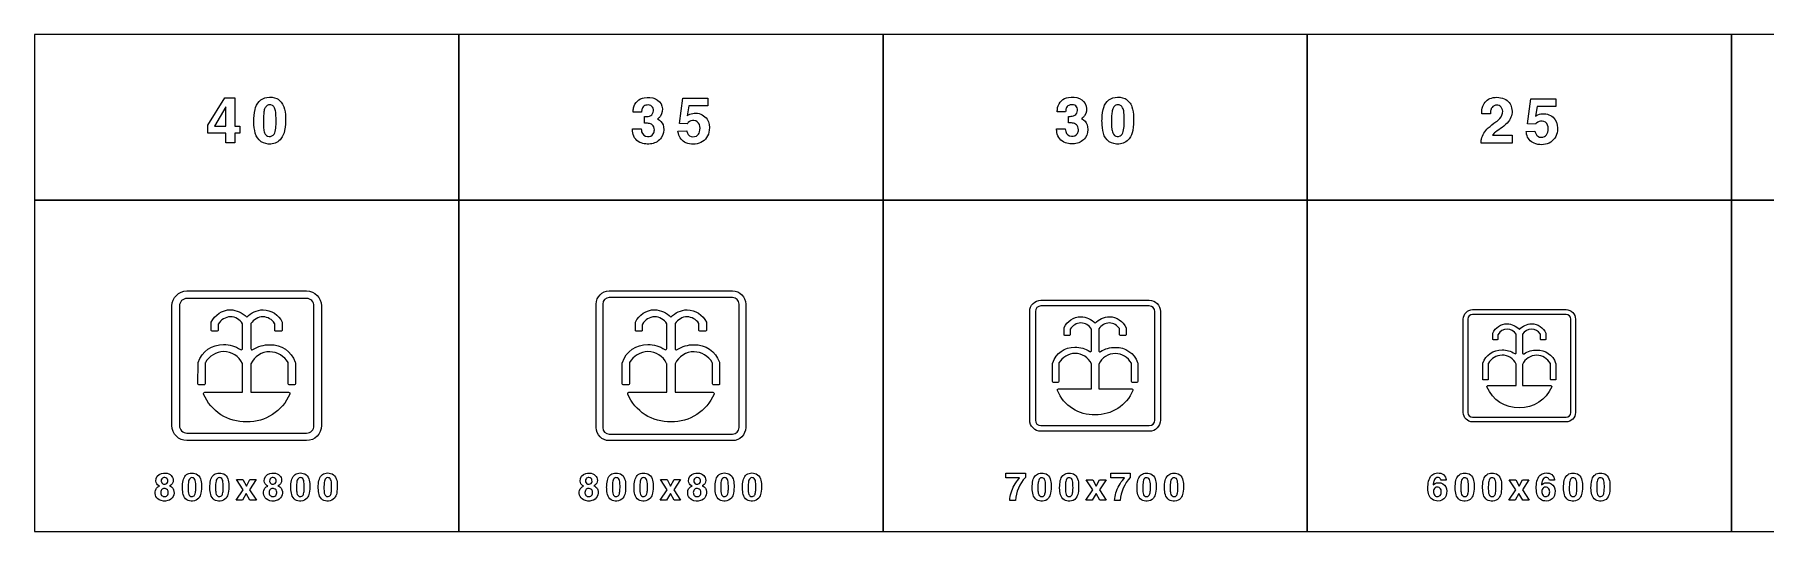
# Model space of a CAD drawing. Extents: x 0 to 18160, y 0 to 2655.
# Drawn here: x 0 to 9262, y 0 to 2655 of the extents above; entities that cross this region are included whole.
import ezdxf

# ---------------------------------------------------------------- set-up
doc = ezdxf.new("R2010")
doc.units = 0
doc.header["$MEASUREMENT"] = 0

msp = doc.modelspace()

# ---------------------------------------------------------------- linework, layer by layer
for points in [[(0, 1770), (2270, 1770), (2270, 2655), (0, 2655)], [(2270, 1770), (4540, 1770), (4540, 2655), (2270, 2655)], [(4540, 1770), (6810, 1770), (6810, 2655), (4540, 2655)], [(6810, 1770), (9080, 1770), (9080, 2655), (6810, 2655)], [(9080, 1770), (11350, 1770), (11350, 2655), (9080, 2655)], [(927.496, 2171.35), (1017.9, 2317.79), (1070.98, 2317.79), (1070.98, 2166.57), (1097.95, 2166.57), (1097.95, 2128.53), (1070.98, 2128.53), (1070.98, 2076.28), (1023.46, 2076.28), (1023.46, 2128.53), (927.496, 2128.53)], [(1023.46, 2269.13), (963.474, 2166.57), (1023.46, 2166.57)], [(0, 0), (2270, 0), (2270, 1770), (0, 1770)], [(2270, 0), (4540, 0), (4540, 1770), (2270, 1770)], [(4540, 0), (6810, 0), (6810, 1770), (4540, 1770)], [(6810, 0), (9080, 0), (9080, 1770), (6810, 1770)], [(9080, 0), (11350, 0), (11350, 1770), (9080, 1770)], [(1115.2, 221.769), (1080.08, 276.319), (1114.84, 276.319), (1133.11, 242.267), (1151.83, 276.319), (1185.98, 276.319), (1150.44, 222.29), (1186.95, 166.272), (1152.4, 166.272), (1132.54, 202.362), (1112.14, 166.272), (1077.99, 166.272)], [(3385.19, 221.769), (3350.07, 276.319), (3384.84, 276.319), (3403.11, 242.267), (3421.83, 276.319), (3455.97, 276.319), (3420.43, 222.29), (3456.95, 166.272), (3422.4, 166.272), (3402.54, 202.362), (3382.14, 166.272), (3347.99, 166.272)], [(5662.41, 221.386), (5627.29, 275.936), (5662.06, 275.936), (5680.33, 241.884), (5699.05, 275.936), (5733.19, 275.936), (5697.65, 221.908), (5734.17, 165.889), (5699.62, 165.889), (5679.76, 201.979), (5659.35, 165.889), (5625.21, 165.889)], [(7925.79, 221.523), (7890.67, 276.072), (7925.43, 276.072), (7943.7, 242.02), (7962.42, 276.072), (7996.57, 276.072), (7961.02, 222.044), (7997.54, 166.025), (7962.99, 166.025), (7943.13, 202.115), (7922.73, 166.025), (7888.58, 166.025)]]:
    msp.add_lwpolyline(points, close=True)
for points in [[(1173.29, 2191.65, -0.0563084), (1179.33, 2254.48, -0.130301), (1201.53, 2298.28, -0.174843), (1243.35, 2319.69, -0.147552), (1296.47, 2313.05, -0.192146), (1333.28, 2269.88, -0.0833996), (1342.52, 2212.85, -0.0545507), (1337.51, 2142.08, -0.116773), (1318.43, 2098, -0.221099), (1263.57, 2070.32, -0.162564), (1212.11, 2082.84, -0.174743), (1180.84, 2128.26, -0.0640867), (1173.37, 2186.95)], [(3199.84, 2150.87), (3246.2, 2150.87, 0.0411845), (3248.26, 2135.66, 0.335066), (3278.75, 2110.39, 0.276505), (3310.74, 2124.92, 0.158203), (3316.31, 2145.65, 0.0878221), (3313.34, 2161.57, 0.217575), (3294.82, 2178.44, 0.0882727), (3273.57, 2181.56), (3262.75, 2181.56), (3262.75, 2216.82, 0.0282129), (3282.34, 2217.42, 0.50028), (3309.32, 2262.91, 0.235001), (3290.79, 2277.96, 0.165496), (3265.12, 2275.67, 0.220849), (3250.9, 2259.12, 0.055705), (3248.02, 2240.92), (3203.2, 2240.92, -0.0488003), (3204.97, 2263.51, -0.30773), (3262.59, 2318.01, -0.146685), (3322.07, 2312.08, -0.469869), (3348.61, 2219.31, -0.0891152), (3336.57, 2207.54), (3332.3, 2204.54, -0.0245333), (3343.48, 2198.14, -0.202429), (3365.75, 2161.45, -0.422325), (3303.08, 2072, -0.154301), (3238.98, 2079.19, -0.287878), (3199.96, 2139.89, -0.0143877)], [(3442.43, 2139.57), (3489.39, 2141.35, 0.0452719), (3495.79, 2125.12, 0.0567733), (3500.53, 2118.25, 0.070207), (3504.95, 2114.77, 0.264984), (3540.97, 2112.87, 0.20748), (3558.38, 2135.98, 0.147389), (3557.24, 2174.01, 0.308532), (3527.86, 2195.42, 0.215743), (3498.08, 2185.19, 0.028781), (3492.71, 2178.95), (3450.09, 2180.96), (3467.91, 2315.64), (3601.95, 2315.64), (3601.95, 2273.78), (3501.51, 2273.78), (3492.55, 2221.76, -0.0211252), (3505.46, 2229.3, -0.121371), (3538.8, 2235.15, -0.244671), (3598.59, 2203.2, -0.173069), (3610.16, 2144.08, -0.256779), (3564.98, 2078.08, -0.199585), (3485.44, 2077.01, -0.245625), (3445.16, 2125.91, -0.0170062)], [(5469.08, 2152.29), (5515.45, 2152.29, 0.0411845), (5517.5, 2137.08, 0.335066), (5547.99, 2111.8, 0.276505), (5579.98, 2126.34, 0.158203), (5585.55, 2147.07, 0.0878221), (5582.59, 2162.99, 0.217575), (5564.07, 2179.85, 0.0882727), (5542.82, 2182.97), (5532, 2182.97), (5532, 2218.24, 0.0282129), (5551.59, 2218.83, 0.50028), (5578.56, 2264.33, 0.235001), (5560.04, 2279.38, 0.165496), (5534.37, 2277.09, 0.220849), (5520.15, 2260.54, 0.055705), (5517.27, 2242.33), (5472.44, 2242.33, -0.0488003), (5474.22, 2264.92, -0.30773), (5531.84, 2319.43, -0.146685), (5591.32, 2313.5, -0.469869), (5617.86, 2220.73, -0.0891152), (5605.81, 2208.96), (5601.54, 2205.96, -0.0245333), (5612.72, 2199.56, -0.202429), (5635, 2162.87, -0.422325), (5572.32, 2073.41, -0.154301), (5508.22, 2080.6, -0.287878), (5469.2, 2141.31, -0.0143877)], [(5711.68, 2191.65, -0.0563084), (5717.72, 2254.48, -0.130301), (5739.91, 2298.28, -0.174843), (5781.74, 2319.69, -0.147552), (5834.86, 2313.05, -0.192146), (5871.67, 2269.89, -0.0833996), (5880.91, 2212.86, -0.0545507), (5875.89, 2142.08, -0.116773), (5856.82, 2098, -0.221099), (5801.96, 2070.32, -0.162564), (5750.5, 2082.84, -0.174743), (5719.22, 2128.26, -0.0640867), (5711.76, 2186.95)], [(7741.06, 2074.79, -0.0640343), (7742.32, 2095.72, -0.161687), (7778.14, 2156.27, -0.0283718), (7819.97, 2188.65, 0.0545111), (7840.86, 2206.58, 0.192461), (7855.83, 2246.12, 0.234238), (7842.24, 2272.5, 0.196223), (7816.93, 2277.28, 0.252425), (7795.01, 2260.1, 0.0856617), (7790.86, 2243.08, 0.0202329), (7790.15, 2231.39), (7743.51, 2231.39, -0.0983795), (7749.55, 2272.7, -0.245047), (7795.72, 2315.83, -0.207102), (7872.69, 2307.49, -0.233443), (7905.15, 2255.16, -0.20961), (7886.99, 2190.98, -0.0785124), (7853.06, 2159.51, 0.0107372), (7817.24, 2133.72, 0.0665092), (7801.37, 2117.68), (7905.86, 2117.68), (7905.86, 2074.79)], [(1224.67, 2161.12, 0.0124589), (1225.19, 2154.8, 0.0668192), (1230.8, 2129.4, 0.615362), (1281.7, 2123.79, 0.0726881), (1287.15, 2136.83, 0.0588562), (1291.85, 2174.11, 0.0389037), (1290.23, 2241.09, 0.084671), (1283.64, 2264.43, 0.156013), (1272.18, 2276.6, 0.143208), (1256.47, 2279.56, 0.172584), (1240.71, 2273.36, 0.132565), (1230.76, 2257.8, 0.0498315), (1226.21, 2236.08, 0.0368731)], [(5763.06, 2161.12, 0.0124589), (5763.57, 2154.8, 0.0668192), (5769.18, 2129.4, 0.615362), (5820.09, 2123.79, 0.0726881), (5825.54, 2136.83, 0.0588562), (5830.24, 2174.11, 0.0389037), (5828.62, 2241.09, 0.084671), (5822.02, 2264.43, 0.156013), (5810.57, 2276.6, 0.143208), (5794.85, 2279.56, 0.172584), (5779.09, 2273.36, 0.132565), (5769.14, 2257.8, 0.0498315), (5764.6, 2236.08, 0.0368731)], [(7981.21, 2136.73), (8028.17, 2138.5, 0.0452719), (8034.56, 2122.27, 0.0567733), (8039.3, 2115.4, 0.070207), (8043.73, 2111.93, 0.264984), (8079.74, 2110.03, 0.20748), (8097.16, 2133.13, 0.147389), (8096.02, 2171.17, 0.308532), (8066.63, 2192.57, 0.215743), (8036.85, 2182.34, 0.028781), (8031.48, 2176.1), (7988.87, 2178.12), (8006.68, 2312.79), (8140.72, 2312.79), (8140.72, 2270.93), (8040.29, 2270.93), (8031.33, 2218.92, -0.0211252), (8044.24, 2226.46, -0.121371), (8077.57, 2232.3, -0.244671), (8137.37, 2200.35, -0.173069), (8148.94, 2141.23, -0.256779), (8103.76, 2075.23, -0.199585), (8024.22, 2074.17, -0.245625), (7983.93, 2123.06, -0.0170062)], [(815.003, 485, -0.414213), (735.003, 565), (735.003, 1205, -0.414213), (815.003, 1285), (1455, 1285, -0.414213), (1535, 1205), (1535, 565, -0.414213), (1455, 485)], [(815.003, 525), (1455, 525, 0.414213), (1495, 565), (1495, 1205, 0.414213), (1455, 1245), (815.003, 1245, 0.414213), (775.003, 1205), (775.003, 565, 0.414213)], [(3075, 485, -0.414213), (3005, 555), (3005, 1215, -0.414213), (3075, 1285), (3735, 1285, -0.414213), (3805, 1215), (3805, 555, -0.414213), (3735, 485)], [(3075, 520), (3735, 520, 0.414213), (3770, 555), (3770, 1215, 0.414213), (3735, 1250), (3075, 1250, 0.414213), (3040, 1215), (3040, 555, 0.414213)], [(5385, 535, -0.414213), (5325, 595), (5325, 1175, -0.414213), (5385, 1235), (5965, 1235, -0.414213), (6025, 1175), (6025, 595, -0.414213), (5965, 535)], [(5385, 565.001), (5965, 565.001, 0.414213), (5995, 595.001), (5995, 1175, 0.414213), (5965, 1205), (5385, 1205, 0.414213), (5355, 1175), (5355, 595.001, 0.414213)], [(1112, 897.032, 0.290138), (1011.52, 960.616, 0.257412), (913.808, 902.584, 0.217347), (912.766, 897.481), (912.766, 788.296, -0.413691), (908.208, 783.736), (878.864, 783.736, -0.41372), (874.287, 788.296), (874.303, 898.6, -0.109151), (875.374, 903.432, -0.330261), (1011.31, 998.12, -0.155323), (1102.13, 971.864, 0.599853), (1112.8, 977.576), (1112.82, 1109.51, 0.25474), (1047.47, 1146.98, 0.255704), (983.038, 1108.31, 0.258536), (981.856, 1104.74), (981.872, 1074.46, -0.413773), (977.295, 1069.88), (949.503, 1069.88, -0.413727), (944.928, 1074.46), (944.943, 1115.54, -0.0874883), (945.152, 1118.01, -0.283113), (1047.58, 1184.89, -0.194967), (1134.94, 1144.33, -0.194497), (1222.14, 1184.73, -0.284001), (1324.72, 1117.51), (1324.94, 1116.78), (1324.97, 1074.47, -0.413752), (1320.4, 1069.88), (1289.49, 1069.88, -0.413731), (1284.93, 1074.46), (1284.93, 1109.4, 0.233509), (1284.4, 1111.8, 0.241034), (1222.25, 1146.81, 0.250638), (1157.55, 1110.36), (1157.57, 977, 0.599308), (1168.22, 971.289, -0.154902), (1258.83, 997.4, -0.326438), (1394.14, 904.52, -0.151124), (1395.66, 897.24), (1395.66, 788.296, -0.413721), (1391.1, 783.736), (1361.84, 783.736, -0.413691), (1357.28, 788.296), (1357.28, 896.792, 0.189368), (1356.4, 901.736, 0.257719), (1258.63, 959.896, 0.293611), (1157.55, 895.032), (1157.55, 743.449), (1359.36, 743.464, -0.538889), (1365.65, 733.897, -0.30391), (1135.5, 585.224, -0.310234), (904.079, 733.944, -0.535921), (910.399, 743.464), (1112.82, 743.449), (1112.82, 895.289, 0.00440978)], [(3382, 897.032, 0.290138), (3281.52, 960.616, 0.257412), (3183.81, 902.584, 0.217347), (3182.77, 897.48), (3182.77, 788.296, -0.413691), (3178.21, 783.736), (3148.86, 783.736, -0.41372), (3144.29, 788.296), (3144.3, 898.6, -0.109151), (3145.37, 903.432, -0.330261), (3281.31, 998.12, -0.155323), (3372.13, 971.864, 0.599853), (3382.8, 977.576), (3382.82, 1109.51, 0.25474), (3317.47, 1146.98, 0.255704), (3253.04, 1108.31, 0.258536), (3251.86, 1104.74), (3251.87, 1074.46, -0.413773), (3247.29, 1069.88), (3219.5, 1069.88, -0.413727), (3214.93, 1074.46), (3214.94, 1115.54, -0.0874883), (3215.15, 1118.01, -0.283113), (3317.58, 1184.89, -0.194967), (3404.94, 1144.33, -0.194497), (3492.14, 1184.73, -0.284001), (3594.72, 1117.51), (3594.94, 1116.78), (3594.97, 1074.47, -0.413752), (3590.4, 1069.88), (3559.49, 1069.88, -0.413731), (3554.93, 1074.46), (3554.93, 1109.4, 0.233509), (3554.4, 1111.8, 0.241034), (3492.25, 1146.81, 0.250638), (3427.55, 1110.36), (3427.57, 977, 0.599308), (3438.22, 971.288, -0.154902), (3528.83, 997.4, -0.326438), (3664.14, 904.52, -0.151124), (3665.66, 897.24), (3665.66, 788.296, -0.413721), (3661.1, 783.736), (3631.84, 783.736, -0.413691), (3627.28, 788.296), (3627.28, 896.792, 0.189368), (3626.4, 901.736, 0.257719), (3528.63, 959.896, 0.293611), (3427.55, 895.032), (3427.55, 743.448), (3629.36, 743.464, -0.538889), (3635.65, 733.896, -0.30391), (3405.5, 585.224, -0.310234), (3174.08, 733.944, -0.535921), (3180.4, 743.464), (3382.82, 743.448), (3382.82, 895.288, 0.00440978)], [(5654.87, 895.528, 0.290138), (5566.95, 951.164, 0.257412), (5481.46, 900.386, 0.217347), (5480.55, 895.92), (5480.55, 800.384, -0.413691), (5476.56, 796.394), (5450.88, 796.394, -0.41372), (5446.88, 800.384), (5446.89, 896.9, -0.109151), (5447.83, 901.128, -0.330261), (5566.77, 983.98, -0.155323), (5646.24, 961.006, 0.599853), (5655.58, 966.004), (5655.59, 1081.45, 0.25474), (5598.41, 1114.23, 0.255704), (5542.03, 1080.4, 0.258536), (5541, 1077.28), (5541.01, 1050.77, -0.413773), (5537.01, 1046.77), (5512.69, 1046.77, -0.413727), (5508.69, 1050.77), (5508.7, 1086.73, -0.0874883), (5508.88, 1088.88, -0.283113), (5598.51, 1147.4, -0.194967), (5674.95, 1111.91, -0.194497), (5751.25, 1147.26, -0.284001), (5841, 1088.45), (5841.2, 1087.8), (5841.23, 1050.79, -0.413752), (5837.22, 1046.77), (5810.18, 1046.77, -0.413731), (5806.19, 1050.77), (5806.19, 1081.35, 0.233509), (5805.72, 1083.45, 0.241034), (5751.35, 1114.08, 0.250638), (5694.73, 1082.19), (5694.75, 965.5, 0.599308), (5704.07, 960.502, -0.154902), (5783.35, 983.35, -0.326438), (5901.75, 902.08, -0.151124), (5903.08, 895.71), (5903.08, 800.384, -0.413721), (5899.09, 796.394), (5873.48, 796.394, -0.413691), (5869.49, 800.384), (5869.49, 895.318, 0.189368), (5868.72, 899.644, 0.257719), (5783.18, 950.534, 0.293611), (5694.73, 893.778), (5694.73, 761.142), (5871.31, 761.156, -0.538889), (5876.82, 752.784, -0.30391), (5675.44, 622.696, -0.310234), (5472.94, 752.826, -0.535921), (5478.47, 761.156), (5655.59, 761.142), (5655.59, 894.002, 0.00440978)], [(7695, 585, -0.414213), (7645, 635), (7645, 1135, -0.414213), (7695, 1185), (8195, 1185, -0.414213), (8245, 1135), (8245, 635, -0.414213), (8195, 585)], [(7695, 610), (8195, 610, 0.414213), (8220, 635), (8220, 1135, 0.414213), (8195, 1160), (7695, 1160, 0.414213), (7670, 1135), (7670, 635, 0.414213)], [(7927.75, 894.024, 0.290138), (7852.39, 941.712, 0.257412), (7779.11, 898.188, 0.217347), (7778.33, 894.36), (7778.33, 812.472, -0.413691), (7774.91, 809.052), (7752.9, 809.052, -0.41372), (7749.47, 812.472), (7749.48, 895.2, -0.109151), (7750.28, 898.824, -0.330261), (7852.23, 969.84, -0.155323), (7920.35, 950.148, 0.599853), (7928.35, 954.432), (7928.36, 1053.38, 0.25474), (7879.35, 1081.48, 0.255704), (7831.03, 1052.48, 0.258536), (7830.14, 1049.81), (7830.15, 1027.09, -0.413773), (7826.72, 1023.66), (7805.88, 1023.66, -0.413727), (7802.45, 1027.09), (7802.46, 1057.91, -0.0874883), (7802.61, 1059.76, -0.283113), (7879.44, 1109.92, -0.194967), (7944.96, 1079.5, -0.194497), (8010.36, 1109.8, -0.284001), (8087.29, 1059.38), (8087.46, 1058.83), (8087.48, 1027.1, -0.413752), (8084.05, 1023.66), (8060.87, 1023.66, -0.413731), (8057.45, 1027.09), (8057.45, 1053.3, 0.233509), (8057.05, 1055.1, 0.241034), (8010.44, 1081.36, 0.250638), (7961.91, 1054.02), (7961.93, 954, 0.599308), (7969.92, 949.716, -0.154902), (8037.87, 969.3, -0.326438), (8139.36, 899.64, -0.151124), (8140.5, 894.18), (8140.5, 812.472, -0.413721), (8137.08, 809.052), (8115.13, 809.052, -0.413691), (8111.71, 812.472), (8111.71, 893.844, 0.189368), (8111.05, 897.552, 0.257719), (8037.72, 941.172, 0.293611), (7961.91, 892.524), (7961.91, 778.836), (8113.27, 778.848, -0.538889), (8117.99, 771.672, -0.30391), (7945.38, 660.168, -0.310234), (7771.81, 771.708, -0.535921), (7776.55, 778.848), (7928.36, 778.836), (7928.36, 892.716, 0.00440978)], [(667.968, 242.323, -0.0382282), (664.485, 243.627, -0.270406), (649.106, 267.703, -0.377372), (679.437, 309.622, -0.15371), (717.921, 307.513, -0.416366), (738.324, 258.058, -0.173733), (723.774, 243.674), (722.328, 242.987, -0.0479914), (731.997, 238.034, -0.173856), (743.608, 221.873, -0.440125), (712.542, 164.243, -0.184), (667.115, 168.106, -0.410286), (649.627, 226.897, -0.151435), (664.035, 240.357)], [(677.305, 267.821, 0.0587981), (678.182, 263.887, 0.18403), (685.267, 254.717, 0.217144), (702.684, 253.485, 0.192437), (710.883, 260.57, 0.157808), (712.542, 273.982, 0.166677), (707.968, 282.821, 0.173614), (695.954, 287.323, 0.2359), (681.001, 280.902, 0.184791)], [(791.138, 234.257, -0.0563084), (794.763, 271.959, -0.130301), (808.081, 298.238, -0.174843), (833.176, 311.082, -0.147552), (865.048, 307.101, -0.192146), (887.133, 281.2, -0.0833996), (892.678, 246.982, -0.0545507), (889.668, 204.518, -0.116773), (878.223, 178.073, -0.221099), (845.308, 161.461, -0.162564), (814.432, 168.973, -0.174743), (795.664, 196.224, -0.0640867), (791.185, 231.437)], [(821.967, 215.94, 0.0124589), (822.275, 212.148, 0.0668192), (825.64, 196.911, 0.615362), (856.185, 193.547, 0.0726881), (859.455, 201.366, 0.0588562), (862.275, 223.736, 0.0389037), (861.304, 263.926, 0.084671), (857.346, 277.93, 0.156013), (850.474, 285.229, 0.143208), (841.043, 287.006, 0.172584), (831.588, 283.286, 0.132565), (825.616, 273.949, 0.0498315), (822.891, 260.916, 0.0368731)], [(937.884, 234.248, -0.0563084), (941.51, 271.95, -0.130301), (954.827, 298.229, -0.174843), (979.922, 311.073, -0.147552), (1011.79, 307.092, -0.192146), (1033.88, 281.192, -0.0833996), (1039.42, 246.974, -0.0545507), (1036.41, 204.509, -0.116773), (1024.97, 178.064, -0.221099), (992.055, 161.452, -0.162564), (961.178, 168.964, -0.174743), (942.41, 196.215, -0.0640867), (937.931, 231.428)], [(968.713, 215.931, 0.0124589), (969.021, 212.139, 0.0668192), (972.386, 196.902, 0.615362), (1002.93, 193.538, 0.0726881), (1006.2, 201.357, 0.0588562), (1009.02, 223.727, 0.0389037), (1008.05, 263.917, 0.084671), (1004.09, 277.921, 0.156013), (997.22, 285.22, 0.143208), (987.789, 286.997, 0.172584), (978.334, 283.277, 0.132565), (972.363, 273.94, 0.0498315), (969.637, 260.907, 0.0368731)], [(1248.01, 242.296, -0.0382282), (1244.53, 243.599, -0.270406), (1229.15, 267.675, -0.377372), (1259.48, 309.594, -0.15371), (1297.96, 307.485, -0.416366), (1318.36, 258.03, -0.173733), (1303.82, 243.646), (1302.37, 242.959, -0.0479914), (1312.04, 238.007, -0.173856), (1323.65, 221.845, -0.440125), (1292.58, 164.215, -0.184), (1247.16, 168.078, -0.410286), (1229.67, 226.869, -0.151435), (1244.08, 240.329)], [(1257.35, 267.793, 0.0587981), (1258.22, 263.86, 0.18403), (1265.31, 254.689, 0.217144), (1282.73, 253.457, 0.192437), (1290.92, 260.542, 0.157808), (1292.58, 273.954, 0.166677), (1288.01, 282.793, 0.173614), (1276, 287.296, 0.2359), (1261.04, 280.874, 0.184791)], [(1371.18, 234.284, -0.0563084), (1374.8, 271.986, -0.130301), (1388.12, 298.265, -0.174843), (1413.22, 311.109, -0.147552), (1445.09, 307.128, -0.192146), (1467.17, 281.227, -0.0833996), (1472.72, 247.01, -0.0545507), (1469.71, 204.545, -0.116773), (1458.26, 178.1, -0.221099), (1425.35, 161.488, -0.162564), (1394.47, 169, -0.174743), (1375.71, 196.251, -0.0640867), (1371.23, 231.464)], [(1402.01, 215.967, 0.0124589), (1402.32, 212.175, 0.0668192), (1405.68, 196.938, 0.615362), (1436.23, 193.574, 0.0726881), (1439.5, 201.393, 0.0588562), (1442.32, 223.763, 0.0389037), (1441.34, 263.953, 0.084671), (1437.39, 277.957, 0.156013), (1430.52, 285.256, 0.143208), (1421.08, 287.033, 0.172584), (1411.63, 283.313, 0.132565), (1405.66, 273.976, 0.0498315), (1402.93, 260.943, 0.0368731)], [(1517.93, 234.312, -0.0563084), (1521.55, 272.013, -0.130301), (1534.87, 298.293, -0.174843), (1559.96, 311.136, -0.147552), (1591.84, 307.155, -0.192146), (1613.92, 281.255, -0.0833996), (1619.47, 247.037, -0.0545507), (1616.46, 204.572, -0.116773), (1605.01, 178.127, -0.221099), (1572.1, 161.516, -0.162564), (1541.22, 169.027, -0.174743), (1522.45, 196.279, -0.0640867), (1517.97, 231.492)], [(1548.75, 215.994, 0.0124589), (1549.06, 212.203, 0.0668192), (1552.43, 196.966, 0.615362), (1582.97, 193.601, 0.0726881), (1586.24, 201.421, 0.0588562), (1589.06, 223.79, 0.0389037), (1588.09, 263.98, 0.084671), (1584.13, 277.985, 0.156013), (1577.26, 285.283, 0.143208), (1567.83, 287.06, 0.172584), (1558.38, 283.34, 0.132565), (1552.4, 274.004, 0.0498315), (1549.68, 260.97, 0.0368731)], [(2937.96, 242.323, -0.0382282), (2934.48, 243.627, -0.270406), (2919.1, 267.703, -0.377372), (2949.43, 309.622, -0.15371), (2987.91, 307.513, -0.416366), (3008.32, 258.058, -0.173733), (2993.77, 243.674), (2992.32, 242.987, -0.0479914), (3001.99, 238.034, -0.173856), (3013.6, 221.873, -0.440125), (2982.54, 164.243, -0.184), (2937.11, 168.105, -0.410286), (2919.62, 226.897, -0.151435), (2934.03, 240.357)], [(2947.3, 267.821, 0.0587981), (2948.18, 263.887, 0.18403), (2955.26, 254.717, 0.217144), (2972.68, 253.485, 0.192437), (2980.88, 260.57, 0.157808), (2982.54, 273.982, 0.166677), (2977.96, 282.821, 0.173614), (2965.95, 287.324, 0.2359), (2951, 280.902, 0.184791)], [(3061.13, 234.257, -0.0563084), (3064.76, 271.959, -0.130301), (3078.07, 298.238, -0.174843), (3103.17, 311.082, -0.147552), (3135.04, 307.101, -0.192146), (3157.13, 281.201, -0.0833996), (3162.67, 246.983, -0.0545507), (3159.66, 204.518, -0.116773), (3148.22, 178.073, -0.221099), (3115.3, 161.461, -0.162564), (3084.43, 168.973, -0.174743), (3065.66, 196.224, -0.0640867), (3061.18, 231.438)], [(3091.96, 215.94, 0.0124589), (3092.27, 212.148, 0.0668192), (3095.63, 196.911, 0.615362), (3126.18, 193.547, 0.0726881), (3129.45, 201.366, 0.0588562), (3132.27, 223.736, 0.0389037), (3131.3, 263.926, 0.084671), (3127.34, 277.93, 0.156013), (3120.47, 285.229, 0.143208), (3111.04, 287.006, 0.172584), (3101.58, 283.286, 0.132565), (3095.61, 273.949, 0.0498315), (3092.89, 260.916, 0.0368731)], [(3207.88, 234.248, -0.0563084), (3211.5, 271.95, -0.130301), (3224.82, 298.23, -0.174843), (3249.92, 311.073, -0.147552), (3281.79, 307.092, -0.192146), (3303.87, 281.192, -0.0833996), (3309.42, 246.974, -0.0545507), (3306.41, 204.509, -0.116773), (3294.96, 178.064, -0.221099), (3262.05, 161.452, -0.162564), (3231.17, 168.964, -0.174743), (3212.4, 196.215, -0.0640867), (3207.93, 231.429)], [(3238.71, 215.931, 0.0124589), (3239.02, 212.139, 0.0668192), (3242.38, 196.902, 0.615362), (3272.93, 193.538, 0.0726881), (3276.2, 201.357, 0.0588562), (3279.02, 223.727, 0.0389037), (3278.04, 263.917, 0.084671), (3274.09, 277.922, 0.156013), (3267.21, 285.22, 0.143208), (3257.78, 286.997, 0.172584), (3248.33, 283.277, 0.132565), (3242.36, 273.94, 0.0498315), (3239.63, 260.907, 0.0368731)], [(3518, 242.296, -0.0382282), (3514.52, 243.599, -0.270406), (3499.14, 267.675, -0.377372), (3529.47, 309.594, -0.15371), (3567.96, 307.485, -0.416366), (3588.36, 258.03, -0.173733), (3573.81, 243.646), (3572.36, 242.959, -0.0479914), (3582.03, 238.007, -0.173856), (3593.64, 221.845, -0.440125), (3562.58, 164.215, -0.184), (3517.15, 168.078, -0.410286), (3499.66, 226.869, -0.151435), (3514.07, 240.329)], [(3527.34, 267.793, 0.0587981), (3528.22, 263.86, 0.18403), (3535.3, 254.689, 0.217144), (3552.72, 253.457, 0.192437), (3560.92, 260.542, 0.157808), (3562.58, 273.955, 0.166677), (3558, 282.793, 0.173614), (3545.99, 287.296, 0.2359), (3531.04, 280.874, 0.184791)], [(3641.17, 234.284, -0.0563084), (3644.8, 271.986, -0.130301), (3658.12, 298.265, -0.174843), (3683.21, 311.109, -0.147552), (3715.08, 307.128, -0.192146), (3737.17, 281.228, -0.0833996), (3742.71, 247.01, -0.0545507), (3739.7, 204.545, -0.116773), (3728.26, 178.1, -0.221099), (3695.34, 161.488, -0.162564), (3664.47, 169, -0.174743), (3645.7, 196.251, -0.0640867), (3641.22, 231.464)], [(3672, 215.967, 0.0124589), (3672.31, 212.175, 0.0668192), (3675.68, 196.938, 0.615362), (3706.22, 193.574, 0.0726881), (3709.49, 201.393, 0.0588562), (3712.31, 223.763, 0.0389037), (3711.34, 263.953, 0.084671), (3707.38, 277.957, 0.156013), (3700.51, 285.256, 0.143208), (3691.08, 287.033, 0.172584), (3681.62, 283.313, 0.132565), (3675.65, 273.976, 0.0498315), (3672.93, 260.943, 0.0368731)], [(3787.92, 234.312, -0.0563084), (3791.54, 272.013, -0.130301), (3804.86, 298.293, -0.174843), (3829.96, 311.136, -0.147552), (3861.83, 307.155, -0.192146), (3883.91, 281.255, -0.0833996), (3889.46, 247.037, -0.0545507), (3886.45, 204.572, -0.116773), (3875, 178.127, -0.221099), (3842.09, 161.516, -0.162564), (3811.21, 169.027, -0.174743), (3792.45, 196.279, -0.0640867), (3787.97, 231.492)], [(3818.75, 215.994, 0.0124589), (3819.06, 212.203, 0.0668192), (3822.42, 196.966, 0.615362), (3852.97, 193.601, 0.0726881), (3856.24, 201.421, 0.0588562), (3859.06, 223.79, 0.0389037), (3858.09, 263.98, 0.084671), (3854.13, 277.985, 0.156013), (3847.26, 285.283, 0.143208), (3837.82, 287.061, 0.172584), (3828.37, 283.34, 0.132565), (3822.4, 274.004, 0.0498315), (3819.67, 260.97, 0.0368731)], [(5197.97, 311.538), (5301.72, 311.538), (5301.72, 287.746, 0.17337), (5248.52, 165.709), (5218.19, 165.709, -0.0554097), (5224.99, 205.329, -0.10295), (5266.79, 281.111), (5270.2, 285.353), (5197.97, 285.353)], [(5338.35, 233.875, -0.0563084), (5341.98, 271.576, -0.130301), (5355.29, 297.856, -0.174843), (5380.39, 310.699, -0.147552), (5412.26, 306.718, -0.192146), (5434.35, 280.818, -0.0833996), (5439.89, 246.6, -0.0545507), (5436.88, 204.135, -0.116773), (5425.44, 177.69, -0.221099), (5392.52, 161.079, -0.162564), (5361.64, 168.59, -0.174743), (5342.88, 195.842, -0.0640867), (5338.4, 231.055)], [(5369.18, 215.557, 0.0124589), (5369.49, 211.766, 0.0668192), (5372.85, 196.529, 0.615362), (5403.4, 193.164, 0.0726881), (5406.67, 200.984, 0.0588562), (5409.49, 223.353, 0.0389037), (5408.52, 263.543, 0.084671), (5404.56, 277.548, 0.156013), (5397.69, 284.846, 0.143208), (5388.26, 286.624, 0.172584), (5378.8, 282.903, 0.132565), (5372.83, 273.567, 0.0498315), (5370.1, 260.533, 0.0368731)], [(5485.1, 233.866, -0.0563084), (5488.72, 271.567, -0.130301), (5502.04, 297.847, -0.174843), (5527.14, 310.69, -0.147552), (5559.01, 306.709, -0.192146), (5581.09, 280.809, -0.0833996), (5586.64, 246.591, -0.0545507), (5583.63, 204.126, -0.116773), (5572.18, 177.681, -0.221099), (5539.27, 161.07, -0.162564), (5508.39, 168.581, -0.174743), (5489.62, 195.833, -0.0640867), (5485.14, 231.046)], [(5515.93, 215.548, 0.0124589), (5516.23, 211.757, 0.0668192), (5519.6, 196.52, 0.615362), (5550.14, 193.155, 0.0726881), (5553.41, 200.975, 0.0588562), (5556.23, 223.344, 0.0389037), (5555.26, 263.534, 0.084671), (5551.31, 277.539, 0.156013), (5544.43, 284.837, 0.143208), (5535, 286.615, 0.172584), (5525.55, 282.894, 0.132565), (5519.58, 273.558, 0.0498315), (5516.85, 260.524, 0.0368731)], [(5759.16, 311.51), (5862.9, 311.51), (5862.9, 287.719, 0.17337), (5809.7, 165.681), (5779.37, 165.681, -0.0554097), (5786.17, 205.302, -0.10295), (5827.97, 281.084), (5831.39, 285.325), (5759.16, 285.325)], [(5899.54, 233.902, -0.0563084), (5903.16, 271.603, -0.130301), (5916.48, 297.883, -0.174843), (5941.57, 310.726, -0.147552), (5973.45, 306.745, -0.192146), (5995.53, 280.845, -0.0833996), (6001.08, 246.627, -0.0545507), (5998.07, 204.162, -0.116773), (5986.62, 177.717, -0.221099), (5953.71, 161.106, -0.162564), (5922.83, 168.617, -0.174743), (5904.06, 195.869, -0.0640867), (5899.58, 231.082)], [(5930.36, 215.584, 0.0124589), (5930.67, 211.793, 0.0668192), (5934.04, 196.556, 0.615362), (5964.58, 193.191, 0.0726881), (5967.85, 201.011, 0.0588562), (5970.67, 223.38, 0.0389037), (5969.7, 263.57, 0.084671), (5965.74, 277.575, 0.156013), (5958.87, 284.873, 0.143208), (5949.44, 286.651, 0.172584), (5939.99, 282.93, 0.132565), (5934.01, 273.594, 0.0498315), (5931.29, 260.56, 0.0368731)], [(6046.28, 233.929, -0.0563084), (6049.91, 271.63, -0.130301), (6063.22, 297.91, -0.174843), (6088.32, 310.754, -0.147552), (6120.19, 306.773, -0.192146), (6142.28, 280.872, -0.0833996), (6147.82, 246.654, -0.0545507), (6144.81, 204.19, -0.116773), (6133.37, 177.744, -0.221099), (6100.45, 161.133, -0.162564), (6069.58, 168.645, -0.174743), (6050.81, 195.896, -0.0640867), (6046.33, 231.109)], [(6077.11, 215.612, 0.0124589), (6077.42, 211.82, 0.0668192), (6080.78, 196.583, 0.615362), (6111.33, 193.218, 0.0726881), (6114.6, 201.038, 0.0588562), (6117.42, 223.408, 0.0389037), (6116.45, 263.597, 0.084671), (6112.49, 277.602, 0.156013), (6105.62, 284.901, 0.143208), (6096.19, 286.678, 0.172584), (6086.73, 282.957, 0.132565), (6080.76, 273.621, 0.0498315), (6078.04, 260.588, 0.0368731)], [(7553.86, 273.902), (7525.61, 273.902, 0.0333099), (7523.62, 279.233, 0.308433), (7507.89, 287.93, 0.256298), (7491.16, 277.717, 0.0718547), (7486.8, 266.674, 0.0422837), (7483.79, 247.859, -0.0343264), (7495.07, 255.821, -0.198215), (7524.83, 258.546, -0.294049), (7555.09, 226.603, -0.195966), (7547.53, 181.769, -0.251599), (7509.24, 161.911, -0.162734), (7477.67, 171.224, -0.142524), (7461.25, 194.636, -0.0867955), (7455.85, 229.162, -0.0561633), (7459.19, 267.835, -0.143087), (7476.02, 299.778, -0.165016), (7500.4, 311.366, -0.137094), (7531.63, 307.598, -0.238813), (7552.18, 282.101, -0.0169871)], [(7601.73, 234.02, -0.0563084), (7605.35, 271.722, -0.130301), (7618.67, 298.001, -0.174843), (7643.77, 310.845, -0.147552), (7675.64, 306.864, -0.192146), (7697.72, 280.963, -0.0833996), (7703.27, 246.745, -0.0545507), (7700.26, 204.281, -0.116773), (7688.81, 177.835, -0.221099), (7655.9, 161.224, -0.162564), (7625.02, 168.736, -0.174743), (7606.25, 195.987, -0.0640867), (7601.77, 231.2)], [(7632.56, 215.703, 0.0124589), (7632.86, 211.911, 0.0668192), (7636.23, 196.674, 0.615362), (7666.77, 193.309, 0.0726881), (7670.04, 201.129, 0.0588562), (7672.86, 223.499, 0.0389037), (7671.89, 263.688, 0.084671), (7667.94, 277.693, 0.156013), (7661.06, 284.992, 0.143208), (7651.63, 286.769, 0.172584), (7642.18, 283.049, 0.132565), (7636.21, 273.712, 0.0498315), (7633.48, 260.679, 0.0368731)], [(7748.47, 234.02, -0.0563084), (7752.1, 271.722, -0.130301), (7765.42, 298.001, -0.174843), (7790.51, 310.845, -0.147552), (7822.38, 306.864, -0.192146), (7844.47, 280.963, -0.0833996), (7850.01, 246.745, -0.0545507), (7847, 204.281, -0.116773), (7835.56, 177.835, -0.221099), (7802.64, 161.224, -0.162564), (7771.77, 168.736, -0.174743), (7753, 195.987, -0.0640867), (7748.52, 231.2)], [(7779.3, 215.703, 0.0124589), (7779.61, 211.911, 0.0668192), (7782.98, 196.674, 0.615362), (7813.52, 193.309, 0.0726881), (7816.79, 201.129, 0.0588562), (7819.61, 223.499, 0.0389037), (7818.64, 263.688, 0.084671), (7814.68, 277.693, 0.156013), (7807.81, 284.992, 0.143208), (7798.38, 286.769, 0.172584), (7788.92, 283.049, 0.132565), (7782.95, 273.712, 0.0498315), (7780.23, 260.679, 0.0368731)], [(8133.77, 273.892), (8105.52, 273.892, 0.0333099), (8103.53, 279.224, 0.308433), (8087.8, 287.921, 0.256298), (8071.07, 277.707, 0.0718547), (8066.71, 266.665, 0.0422837), (8063.7, 247.849, -0.0343264), (8074.98, 255.812, -0.198215), (8104.74, 258.537, -0.294049), (8135, 226.594, -0.195966), (8127.44, 181.759, -0.251599), (8089.15, 161.902, -0.162734), (8057.58, 171.214, -0.142524), (8041.16, 194.627, -0.0867955), (8035.76, 229.153, -0.0561633), (8039.1, 267.826, -0.143087), (8055.93, 299.769, -0.165016), (8080.31, 311.357, -0.137094), (8111.54, 307.589, -0.238813), (8132.09, 282.091, -0.0169871)], [(8181.64, 234.038, -0.0563084), (8185.26, 271.739, -0.130301), (8198.58, 298.019, -0.174843), (8223.68, 310.863, -0.147552), (8255.55, 306.882, -0.192146), (8277.63, 280.981, -0.0833996), (8283.18, 246.763, -0.0545507), (8280.17, 204.299, -0.116773), (8268.72, 177.853, -0.221099), (8235.81, 161.242, -0.162564), (8204.93, 168.754, -0.174743), (8186.16, 196.005, -0.0640867), (8181.69, 231.218)], [(8212.47, 215.72, 0.0124589), (8212.78, 211.929, 0.0668192), (8216.14, 196.692, 0.615362), (8246.69, 193.327, 0.0726881), (8249.96, 201.147, 0.0588562), (8252.78, 223.517, 0.0389037), (8251.8, 263.706, 0.084671), (8247.85, 277.711, 0.156013), (8240.97, 285.01, 0.143208), (8231.54, 286.787, 0.172584), (8222.09, 283.066, 0.132565), (8216.12, 273.73, 0.0498315), (8213.39, 260.697, 0.0368731)], [(8328.38, 234.065, -0.0563084), (8332.01, 271.767, -0.130301), (8345.33, 298.046, -0.174843), (8370.42, 310.89, -0.147552), (8402.29, 306.909, -0.192146), (8424.38, 281.008, -0.0833996), (8429.92, 246.79, -0.0545507), (8426.92, 204.326, -0.116773), (8415.47, 177.881, -0.221099), (8382.55, 161.269, -0.162564), (8351.68, 168.781, -0.174743), (8332.91, 196.032, -0.0640867), (8328.43, 231.245)], [(8359.21, 215.748, 0.0124589), (8359.52, 211.956, 0.0668192), (8362.89, 196.719, 0.615362), (8393.43, 193.354, 0.0726881), (8396.7, 201.174, 0.0588562), (8399.52, 223.544, 0.0389037), (8398.55, 263.734, 0.084671), (8394.59, 277.738, 0.156013), (8387.72, 285.037, 0.143208), (8378.29, 286.814, 0.172584), (8368.83, 283.094, 0.132565), (8362.86, 273.757, 0.0498315), (8360.14, 260.724, 0.0368731)], [(674.84, 207.087, 0.0490068), (675.765, 200.38, 0.121824), (679.864, 191.992, 0.229649), (696.878, 185.641, 0.256774), (712.873, 195.57, 0.178638), (714.674, 215.12, 0.196143), (706.475, 226.186, 0.197496), (689.082, 228.271, 0.222887), (677.163, 219.006, 0.124888)], [(1254.88, 207.059, 0.0490068), (1255.81, 200.353, 0.121824), (1259.91, 191.964, 0.229649), (1276.92, 185.613, 0.256774), (1292.91, 195.542, 0.178638), (1294.72, 215.092, 0.196143), (1286.52, 226.158, 0.197496), (1269.12, 228.244, 0.222887), (1257.2, 218.978, 0.124888)], [(2944.83, 207.087, 0.0490068), (2945.76, 200.38, 0.121824), (2949.86, 191.992, 0.229649), (2966.87, 185.641, 0.256774), (2982.87, 195.57, 0.178638), (2984.67, 215.12, 0.196143), (2976.47, 226.186, 0.197496), (2959.08, 228.271, 0.222887), (2947.16, 219.006, 0.124888)], [(3524.88, 207.059, 0.0490068), (3525.8, 200.353, 0.121824), (3529.9, 191.964, 0.229649), (3546.91, 185.613, 0.256774), (3562.91, 195.542, 0.178638), (3564.71, 215.092, 0.196143), (3556.51, 226.158, 0.197496), (3539.12, 228.244, 0.222887), (3527.2, 218.978, 0.124888)], [(7485.38, 212.101, 0.0641861), (7486.63, 201.84, 0.139351), (7492.27, 191.745, 0.240104), (7510.16, 186.129, 0.267924), (7524.24, 196.248, 0.140614), (7527.13, 216.603, 0.112774), (7523.2, 227.693, 0.271024), (7505.59, 236.271, 0.294594), (7487.58, 224.423, 0.0908659)], [(8065.29, 212.091, 0.0641861), (8066.54, 201.831, 0.139351), (8072.18, 191.736, 0.240104), (8090.07, 186.12, 0.267924), (8104.15, 196.238, 0.140614), (8107.04, 216.594, 0.112774), (8103.11, 227.684, 0.271024), (8085.5, 236.262, 0.294594), (8067.49, 224.413, 0.0908659)]]:
    msp.add_lwpolyline(points, format="xyb", close=True)

doc.saveas('drawing.dxf')
